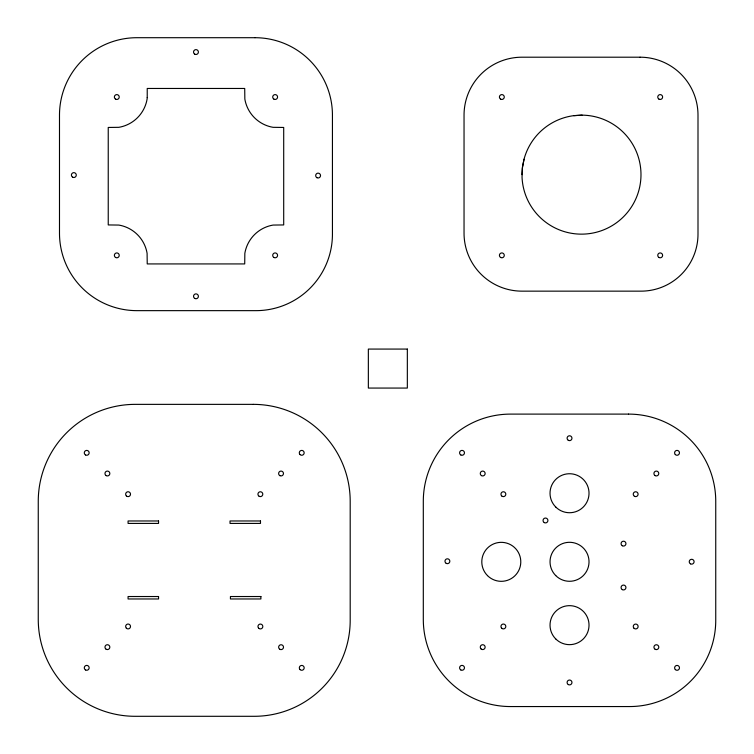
<?xml version="1.0" encoding="UTF-8"?>
<svg xmlns="http://www.w3.org/2000/svg" width="754" height="754" viewBox="0 0 754 754"><rect width="100%" height="100%" fill="white"/><g stroke="black" fill="none" stroke-linecap="round" stroke-linejoin="round"><path stroke-width="1.13" d="M521.985 174.645L522.494 166.879L524.021 159.245A59.5 59.5 0 0 1 573.728 115.654L582.135 115.145A59.5 59.5 0 0 1 640.985 174.212A59.5 59.5 0 0 1 583.002 234.126A59.5 59.5 0 0 1 522.041 177.237L522.343 168.17L524.021 159.245M573.728 115.654L582.135 115.145M147.228 97.586L147.096 99.076A34.467 34.467 0 0 1 118.84 127.322L108.237 127.454L108.237 224.937L118.84 225.069A34.467 34.467 0 0 1 147.096 253.316L147.228 263.928L244.711 263.928L244.843 253.316A34.467 34.467 0 0 1 273.089 225.069L283.702 224.937L283.702 127.454L273.089 127.322A34.467 34.467 0 0 1 244.843 99.076L244.711 88.463L147.228 88.463L147.228 97.586M254.993 37.7L136.936 37.7A77.445 77.445 0 0 0 59.491 115.145L59.491 233.203A77.445 77.445 0 0 0 136.936 310.648L255.936 310.648A76.503 76.503 0 0 0 332.439 234.145L332.439 115.145A77.445 77.445 0 0 0 254.993 37.7M640.052 57.2L521.985 57.2A57.945 57.945 0 0 0 464.04 115.145L464.04 233.203A57.945 57.945 0 0 0 521.985 291.148L640.994 291.148A57.002 57.002 0 0 0 697.997 234.145L697.997 115.145A57.945 57.945 0 0 0 640.052 57.2M407.339 349.074L368.348 349.074L368.348 388.065L407.339 388.065L407.339 349.074M253.25 404.361L135.192 404.361A96.946 96.946 0 0 0 38.256 501.297L38.256 619.354A96.946 96.946 0 0 0 135.192 716.3L254.192 716.3A95.994 95.994 0 0 0 350.195 620.306L350.195 501.297A96.946 96.946 0 0 0 253.25 404.361M628.553 414.106L510.496 414.106A87.191 87.191 0 0 0 423.305 501.297L423.305 619.354A87.191 87.191 0 0 0 510.496 706.555L629.496 706.555A86.248 86.248 0 0 0 715.744 620.306L715.744 501.297A87.191 87.191 0 0 0 628.553 414.106M158.547 520.976L128.076 520.976L128.076 523.417L158.547 523.417L158.547 520.976M260.488 520.976L230.027 520.976L230.027 523.417L260.488 523.417L260.488 520.976M158.547 596.527L128.076 596.527L128.076 598.968L158.547 598.968L158.547 596.527M260.893 596.527L230.432 596.527L230.432 598.968L260.893 598.968L260.893 596.527M279.847 649.288A2.441 2.441 0 0 0 283.504 647.177A2.441 2.441 0 0 0 279.847 645.066A2.441 2.441 0 0 0 279.847 649.288M258.669 628.223A2.441 2.441 0 0 0 262.741 627.13A2.441 2.441 0 0 0 259.762 624.142A2.441 2.441 0 0 0 258.669 628.223M300.026 669.58A2.441 2.441 0 0 0 304.098 668.487A2.441 2.441 0 0 0 301.119 665.499A2.441 2.441 0 0 0 300.026 669.58M85.504 669.938A2.441 2.441 0 0 0 89.16 667.827A2.441 2.441 0 0 0 85.504 665.716A2.441 2.441 0 0 0 85.504 669.938M105.683 648.874A2.441 2.441 0 0 0 109.754 647.78A2.441 2.441 0 0 0 106.766 644.793A2.441 2.441 0 0 0 105.683 648.874M126.361 628.195A2.441 2.441 0 0 0 130.433 627.102A2.441 2.441 0 0 0 127.445 624.114A2.441 2.441 0 0 0 126.361 628.195M259.15 496.302A2.441 2.441 0 0 0 262.797 494.19A2.441 2.441 0 0 0 259.15 492.079A2.441 2.441 0 0 0 259.15 496.302M279.828 475.623A2.441 2.441 0 0 0 283.476 473.512A2.441 2.441 0 0 0 279.828 471.401A2.441 2.441 0 0 0 279.828 475.623M299.998 454.549A2.441 2.441 0 0 0 304.079 453.465A2.441 2.441 0 0 0 301.091 450.477A2.441 2.441 0 0 0 299.998 454.549M126.361 495.915A2.441 2.441 0 0 0 130.433 494.822A2.441 2.441 0 0 0 127.445 491.834A2.441 2.441 0 0 0 126.361 495.915M106.182 475.623A2.441 2.441 0 0 0 109.839 473.512A2.441 2.441 0 0 0 106.182 471.401A2.441 2.441 0 0 0 106.182 475.623M85.504 454.945A2.441 2.441 0 0 0 89.16 452.834A2.441 2.441 0 0 0 85.504 450.722A2.441 2.441 0 0 0 85.504 454.945M655.151 649.288A2.441 2.441 0 0 0 658.808 647.177A2.441 2.441 0 0 0 655.151 645.066A2.441 2.441 0 0 0 655.151 649.288M634.453 496.302A2.441 2.441 0 0 0 638.101 494.19A2.441 2.441 0 0 0 634.453 492.079A2.441 2.441 0 0 0 634.453 496.302M675.33 669.58A2.441 2.441 0 0 0 679.401 668.487A2.441 2.441 0 0 0 676.423 665.499A2.441 2.441 0 0 0 675.33 669.58M480.986 648.874A2.441 2.441 0 0 0 485.058 647.78A2.441 2.441 0 0 0 482.07 644.793A2.441 2.441 0 0 0 480.986 648.874M633.973 628.223A2.441 2.441 0 0 0 638.044 627.13A2.441 2.441 0 0 0 635.066 624.142A2.441 2.441 0 0 0 633.973 628.223M501.664 628.195A2.441 2.441 0 0 0 505.736 627.102A2.441 2.441 0 0 0 502.758 624.114A2.441 2.441 0 0 0 501.664 628.195M655.132 475.623A2.441 2.441 0 0 0 658.779 473.512A2.441 2.441 0 0 0 655.132 471.401A2.441 2.441 0 0 0 655.132 475.623M675.301 454.549A2.441 2.441 0 0 0 679.382 453.465A2.441 2.441 0 0 0 676.395 450.477A2.441 2.441 0 0 0 675.301 454.549M460.807 454.945A2.441 2.441 0 0 0 464.464 452.834A2.441 2.441 0 0 0 460.807 450.722A2.441 2.441 0 0 0 460.807 454.945M501.664 495.915A2.441 2.441 0 0 0 505.736 494.822A2.441 2.441 0 0 0 502.758 491.834A2.441 2.441 0 0 0 501.664 495.915M481.486 475.623A2.441 2.441 0 0 0 485.142 473.512A2.441 2.441 0 0 0 481.486 471.401A2.441 2.441 0 0 0 481.486 475.623M460.807 669.938A2.441 2.441 0 0 0 464.464 667.827A2.441 2.441 0 0 0 460.807 665.716A2.441 2.441 0 0 0 460.807 669.938M622.286 545.745A2.441 2.441 0 0 0 625.943 543.634A2.441 2.441 0 0 0 622.286 541.523A2.441 2.441 0 0 0 622.286 545.745M622.286 589.619A2.441 2.441 0 0 0 625.943 587.507A2.441 2.441 0 0 0 622.286 585.396A2.441 2.441 0 0 0 622.286 589.619M544.256 522.588A2.441 2.441 0 0 0 547.913 520.477A2.441 2.441 0 0 0 544.256 518.366A2.441 2.441 0 0 0 544.256 522.588M568.309 440.317A2.441 2.441 0 0 0 571.966 438.206A2.441 2.441 0 0 0 568.309 436.095A2.441 2.441 0 0 0 568.309 440.317M690.447 563.832A2.441 2.441 0 0 0 694.095 561.721A2.441 2.441 0 0 0 690.447 559.609A2.441 2.441 0 0 0 690.447 563.832M568.309 684.575A2.441 2.441 0 0 0 571.966 682.464A2.441 2.441 0 0 0 568.309 680.353A2.441 2.441 0 0 0 568.309 684.575M446.189 563.342A2.441 2.441 0 0 0 449.836 561.23A2.441 2.441 0 0 0 446.189 559.119A2.441 2.441 0 0 0 446.189 563.342M555.745 575.585A19.5 19.5 0 0 0 588.365 566.829A19.5 19.5 0 0 0 564.473 542.965A19.5 19.5 0 0 0 555.745 575.585M487.508 575.622A19.5 19.5 0 0 0 520.128 566.867A19.5 19.5 0 0 0 496.236 543.003A19.5 19.5 0 0 0 487.508 575.622M555.745 638.949A19.5 19.5 0 0 0 588.365 630.184A19.5 19.5 0 0 0 564.473 606.32A19.5 19.5 0 0 0 555.745 638.949M555.745 507.027A19.5 19.5 0 0 0 588.365 498.262A19.5 19.5 0 0 0 564.473 474.398A19.5 19.5 0 0 0 555.745 507.027M194.749 54.165A2.441 2.441 0 0 0 198.406 52.054A2.441 2.441 0 0 0 194.749 49.943A2.441 2.441 0 0 0 194.749 54.165M316.887 177.671A2.441 2.441 0 0 0 320.535 175.569A2.441 2.441 0 0 0 316.887 173.458A2.441 2.441 0 0 0 316.887 177.671M194.749 298.424A2.441 2.441 0 0 0 198.406 296.313A2.441 2.441 0 0 0 194.749 294.201A2.441 2.441 0 0 0 194.749 298.424M72.629 177.181A2.441 2.441 0 0 0 76.286 175.069A2.441 2.441 0 0 0 72.629 172.958A2.441 2.441 0 0 0 72.629 177.181M115.579 99.142A2.441 2.441 0 0 0 119.236 97.03A2.441 2.441 0 0 0 115.579 94.919A2.441 2.441 0 0 0 115.579 99.142M273.919 99.142A2.441 2.441 0 0 0 277.576 97.03A2.441 2.441 0 0 0 273.919 94.919A2.441 2.441 0 0 0 273.919 99.142M273.919 257.472A2.441 2.441 0 0 0 277.576 255.361A2.441 2.441 0 0 0 273.919 253.25A2.441 2.441 0 0 0 273.919 257.472M115.579 257.472A2.441 2.441 0 0 0 119.236 255.361A2.441 2.441 0 0 0 115.579 253.25A2.441 2.441 0 0 0 115.579 257.472M500.628 257.472A2.441 2.441 0 0 0 504.285 255.361A2.441 2.441 0 0 0 500.628 253.25A2.441 2.441 0 0 0 500.628 257.472M658.968 257.472A2.441 2.441 0 0 0 662.625 255.361A2.441 2.441 0 0 0 658.968 253.25A2.441 2.441 0 0 0 658.968 257.472M500.628 99.142A2.441 2.441 0 0 0 504.285 97.03A2.441 2.441 0 0 0 500.628 94.919A2.441 2.441 0 0 0 500.628 99.142M658.968 99.142A2.441 2.441 0 0 0 662.625 97.03A2.441 2.441 0 0 0 658.968 94.919A2.441 2.441 0 0 0 658.968 99.142"/></g></svg>
